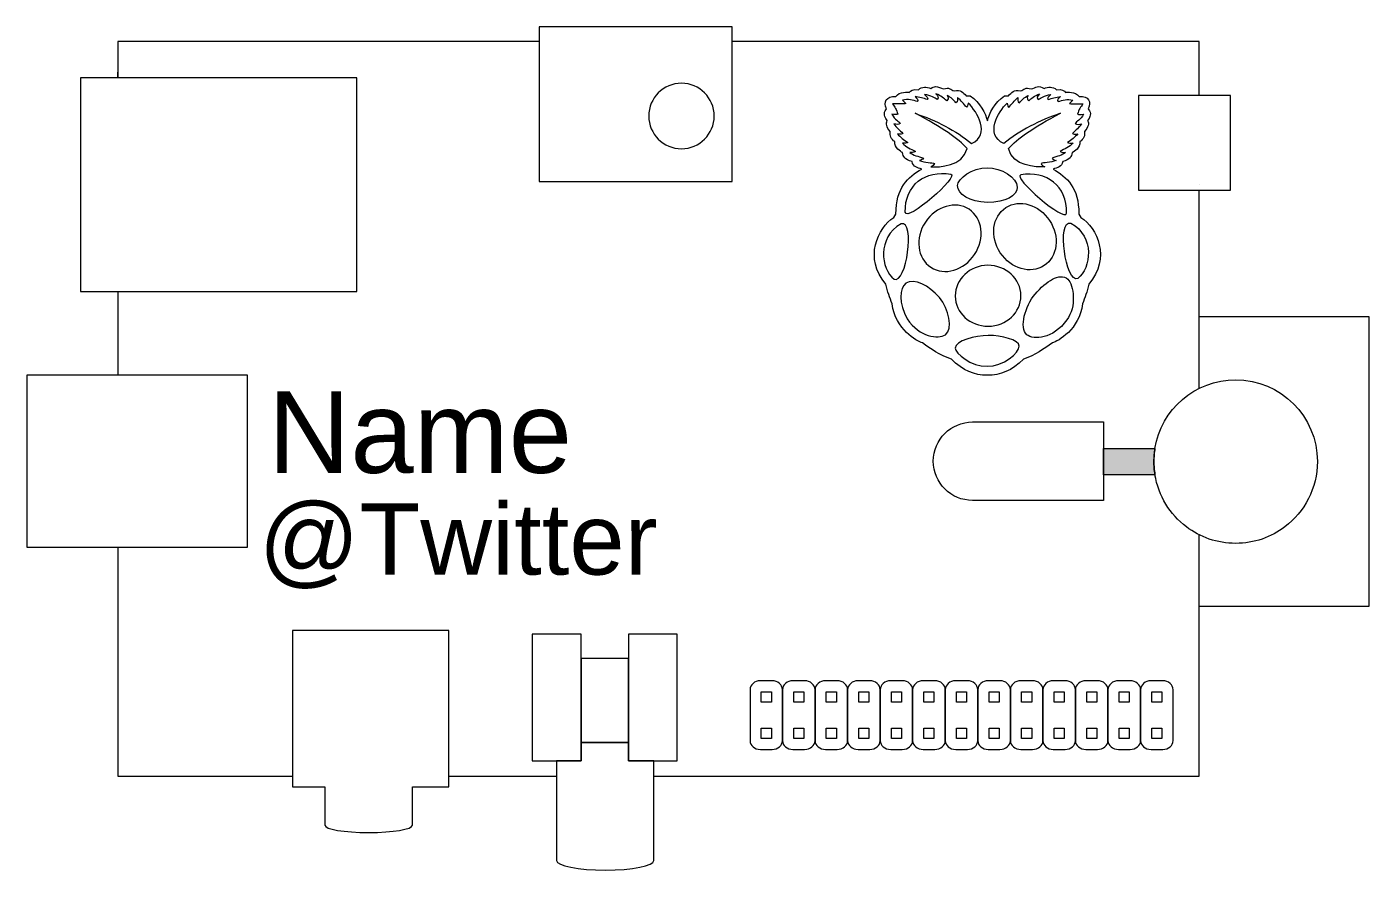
# Model space of a CAD drawing. Header units: inches. Extents: x -193 to 353, y 14 to 296.
# Drawn here: x -82.3 to 20.3, y 93.1 to 157.5 of the extents above; entities that cross this region are included whole.
import ezdxf

# ---------------------------------------------------------------- set-up
doc = ezdxf.new("R2010")
doc.units = ezdxf.units.IN
doc.header["$MEASUREMENT"] = 0
doc.layers.add('Layer 1', color=7, linetype='Continuous')

# ---------------------------------------------------------------- blocks, each defined once
blk = doc.blocks.new('block 253')
at = {"layer": 'Layer 1', "color": 232, "lineweight": 9}
blk.add_lwpolyline([(-36.31, 102.82), (-36.31, 101.41), (-34.35, 101.41), (-32.58, 101.41), (-32.58, 111.1), (-36.31, 111.1), (-36.31, 109.24), (-36.31, 104), (-36.31, 102.82)], dxfattribs=at)
blk = doc.blocks.new('block 254')
at = {"layer": 'Layer 1', "color": 232, "lineweight": 9}
blk.add_lwpolyline([(-39.92, 102.82), (-39.92, 104), (-39.92, 109.24), (-39.92, 111.1), (-43.66, 111.1), (-43.66, 101.41), (-41.79, 101.41), (-39.92, 101.41), (-39.92, 102.82)], dxfattribs=at)
blk = doc.blocks.new('block 255')
at = {"layer": 'Layer 1', "color": 232, "lineweight": 9}
blk.add_lwpolyline([(-39.92, 102.82), (-36.31, 102.82), (-36.31, 104), (-36.31, 109.24), (-39.92, 109.24), (-39.92, 104), (-39.92, 102.82)], dxfattribs=at)
blk = doc.blocks.new('block 256')
at = {"layer": 'Layer 1', "color": 232, "lineweight": 9}
for points, knots in [([(-12.83, 152.94), (-12.94, 152.94), (-13.06, 152.9), (-13.2, 152.79), (-13.53, 152.92), (-13.85, 152.96), (-14.14, 152.7), (-14.59, 152.76), (-14.74, 152.64), (-14.85, 152.5), (-14.94, 152.5), (-15.58, 152.6), (-15.87, 152.17), (-16.61, 152.25), (-16.84, 151.73), (-16.58, 151.25), (-16.73, 151.02), (-16.88, 150.79), (-16.53, 150.35), (-16.65, 150.1), (-16.58, 149.84), (-16.29, 149.51), (-16.36, 149.17), (-16.21, 148.92), (-15.94, 148.73), (-15.99, 148.26), (-15.51, 147.98), (-15.36, 147.89), (-15.31, 147.61), (-15.19, 147.35), (-14.63, 147.21), (-14.54, 146.79), (-14.21, 146.72), (-13.89, 146.64), (-14.95, 146.02), (-15.87, 145.2), (-15.86, 143.2), (-15.86, 143.2), (-16.02, 142.93), (-16.02, 142.93), (-17.24, 142.18), (-18.34, 139.79), (-16.62, 137.85), (-16.51, 137.25), (-16.32, 136.81), (-16.15, 136.33), (-15.9, 134.38), (-14.26, 133.47), (-13.83, 133.36), (-13.2, 132.88), (-12.53, 132.42), (-11.62, 132.1), (-10.76, 131.22), (-9.82, 130.88), (-8.89, 130.88), (-8.88, 130.88), (-8.86, 130.88), (-8.85, 130.88), (-7.91, 130.88), (-6.98, 131.22), (-6.12, 132.1), (-5.21, 132.42), (-4.54, 132.88), (-3.9, 133.36), (-3.47, 133.47), (-1.84, 134.38), (-1.59, 136.33), (-1.42, 136.81), (-1.23, 137.25), (-1.12, 137.85), (0.6, 139.8), (-0.5, 142.18), (-1.72, 142.93), (-1.72, 142.93), (-1.88, 143.2), (-1.88, 143.2), (-1.87, 145.2), (-2.78, 146.02), (-3.85, 146.64), (-3.53, 146.72), (-3.19, 146.8), (-3.1, 147.21), (-2.55, 147.35), (-2.43, 147.61), (-2.38, 147.89), (-2.23, 147.98), (-1.75, 148.26), (-1.8, 148.73), (-1.53, 148.92), (-1.38, 149.17), (-1.45, 149.51), (-1.16, 149.84), (-1.08, 150.1), (-1.21, 150.35), (-0.86, 150.79), (-1.01, 151.02), (-1.16, 151.25), (-0.9, 151.74), (-1.13, 152.25), (-1.86, 152.17), (-2.16, 152.6), (-2.79, 152.5), (-2.89, 152.5), (-3, 152.64), (-3.15, 152.76), (-3.59, 152.7), (-3.88, 152.96), (-4.21, 152.92), (-4.54, 152.79), (-4.94, 153.1), (-5.2, 152.85), (-5.5, 152.76), (-5.98, 152.92), (-6.09, 152.7), (-6.33, 152.61), (-6.85, 152.72), (-7.01, 152.48), (-7.26, 152.23), (-7.26, 152.23), (-7.55, 152.23), (-7.55, 152.23), (-8.34, 151.77), (-8.73, 150.82), (-8.87, 150.33), (-9.01, 150.82), (-9.4, 151.77), (-10.19, 152.23), (-10.19, 152.23), (-10.48, 152.23), (-10.48, 152.23), (-10.73, 152.48), (-10.89, 152.72), (-11.42, 152.61), (-11.65, 152.7), (-11.76, 152.92), (-12.24, 152.76), (-12.44, 152.82), (-12.62, 152.95), (-12.83, 152.94), (-12.83, 152.94), (-12.83, 152.94), (-12.83, 152.94)], [0, 0, 0, 0, 1, 1, 1, 2, 2, 2, 3, 3, 3, 4, 4, 4, 5, 5, 5, 6, 6, 6, 7, 7, 7, 8, 8, 8, 9, 9, 9, 10, 10, 10, 11, 11, 11, 12, 12, 12, 13, 13, 13, 14, 14, 14, 15, 15, 15, 16, 16, 16, 17, 17, 17, 18, 18, 18, 19, 19, 19, 20, 20, 20, 21, 21, 21, 22, 22, 22, 23, 23, 23, 24, 24, 24, 25, 25, 25, 26, 26, 26, 27, 27, 27, 28, 28, 28, 29, 29, 29, 30, 30, 30, 31, 31, 31, 32, 32, 32, 33, 33, 33, 34, 34, 34, 35, 35, 35, 36, 36, 36, 37, 37, 37, 38, 38, 38, 39, 39, 39, 40, 40, 40, 41, 41, 41, 42, 42, 42, 43, 43, 43, 44, 44, 44, 45, 45, 45, 46, 46, 46, 47, 47, 47, 47]), ([(-14.4, 150.9), (-12.31, 149.82), (-11.09, 148.94), (-10.42, 148.2), (-10.76, 146.83), (-12.54, 146.77), (-13.2, 146.81), (-13.06, 146.87), (-12.95, 146.94), (-12.91, 147.06), (-13.08, 147.17), (-13.65, 147.07), (-14.06, 147.3), (-13.9, 147.33), (-13.83, 147.36), (-13.76, 147.47), (-14.14, 147.6), (-14.55, 147.7), (-14.79, 147.9), (-14.67, 147.9), (-14.54, 147.87), (-14.37, 147.99), (-14.72, 148.18), (-15.08, 148.32), (-15.36, 148.61), (-15.19, 148.61), (-15, 148.61), (-14.94, 148.67), (-15.26, 148.87), (-15.52, 149.08), (-15.74, 149.32), (-15.49, 149.29), (-15.39, 149.31), (-15.33, 149.36), (-15.56, 149.6), (-15.86, 149.81), (-16.01, 150.1), (-15.82, 150.04), (-15.65, 150.02), (-15.53, 150.11), (-15.61, 150.29), (-15.96, 150.4), (-16.16, 150.82), (-15.96, 150.8), (-15.76, 150.78), (-15.72, 150.82), (-15.81, 151.19), (-15.96, 151.4), (-16.11, 151.61), (-15.7, 151.62), (-15.07, 151.61), (-15.1, 151.64), (-15.1, 151.64), (-15.35, 151.91), (-15.35, 151.91), (-14.95, 152.01), (-14.53, 151.89), (-14.23, 151.79), (-14.1, 151.9), (-14.24, 152.03), (-14.4, 152.17), (-14.06, 152.13), (-13.74, 152.05), (-13.46, 151.94), (-13.31, 152.07), (-13.56, 152.21), (-13.68, 152.34), (-13.15, 152.24), (-12.92, 152.1), (-12.7, 151.96), (-12.54, 152.12), (-12.69, 152.25), (-12.8, 152.38), (-12.4, 152.24), (-12.19, 152.04), (-11.98, 151.85), (-11.9, 151.95), (-11.79, 152.03), (-11.93, 152.27), (-11.64, 152.1), (-11.43, 151.91), (-11.27, 151.69), (-11.09, 151.81), (-11.16, 151.96), (-11.16, 152.1), (-10.86, 151.86), (-10.68, 151.6), (-10.45, 151.36), (-10.4, 151.39), (-10.36, 151.5), (-10.33, 151.68), (-9.62, 151), (-8.62, 149.27), (-10.07, 148.59), (-11.3, 149.6), (-12.77, 150.34), (-14.4, 150.9), (-14.4, 150.9), (-14.4, 150.9), (-14.4, 150.9)], [0, 0, 0, 0, 1, 1, 1, 2, 2, 2, 3, 3, 3, 4, 4, 4, 5, 5, 5, 6, 6, 6, 7, 7, 7, 8, 8, 8, 9, 9, 9, 10, 10, 10, 11, 11, 11, 12, 12, 12, 13, 13, 13, 14, 14, 14, 15, 15, 15, 16, 16, 16, 17, 17, 17, 18, 18, 18, 19, 19, 19, 20, 20, 20, 21, 21, 21, 22, 22, 22, 23, 23, 23, 24, 24, 24, 25, 25, 25, 26, 26, 26, 27, 27, 27, 28, 28, 28, 29, 29, 29, 30, 30, 30, 31, 31, 31, 32, 32, 32, 33, 33, 33, 33]), ([(-3.28, 150.9), (-5.38, 149.82), (-6.6, 148.94), (-7.26, 148.2), (-6.92, 146.83), (-5.14, 146.77), (-4.49, 146.81), (-4.62, 146.87), (-4.73, 146.94), (-4.77, 147.06), (-4.61, 147.17), (-4.03, 147.07), (-3.62, 147.3), (-3.78, 147.33), (-3.85, 147.36), (-3.93, 147.47), (-3.54, 147.6), (-3.13, 147.7), (-2.89, 147.9), (-3.02, 147.9), (-3.14, 147.87), (-3.31, 147.99), (-2.97, 148.18), (-2.6, 148.32), (-2.32, 148.61), (-2.5, 148.61), (-2.69, 148.61), (-2.74, 148.67), (-2.43, 148.87), (-2.17, 149.08), (-1.95, 149.32), (-2.2, 149.29), (-2.3, 149.31), (-2.36, 149.36), (-2.12, 149.6), (-1.82, 149.81), (-1.68, 150.1), (-1.86, 150.04), (-2.03, 150.02), (-2.15, 150.11), (-2.07, 150.29), (-1.73, 150.4), (-1.53, 150.82), (-1.72, 150.8), (-1.93, 150.78), (-1.97, 150.82), (-1.88, 151.19), (-1.73, 151.4), (-1.57, 151.61), (-1.99, 151.61), (-2.62, 151.61), (-2.59, 151.64), (-2.59, 151.64), (-2.33, 151.9), (-2.33, 151.9), (-2.74, 152.01), (-3.15, 151.89), (-3.45, 151.79), (-3.59, 151.9), (-3.45, 152.03), (-3.29, 152.17), (-3.63, 152.13), (-3.94, 152.05), (-4.22, 151.94), (-4.37, 152.07), (-4.13, 152.21), (-4.01, 152.34), (-4.54, 152.24), (-4.76, 152.1), (-4.98, 151.96), (-5.15, 152.12), (-4.99, 152.25), (-4.88, 152.38), (-5.29, 152.23), (-5.49, 152.04), (-5.71, 151.85), (-5.78, 151.95), (-5.9, 152.03), (-5.76, 152.27), (-6.05, 152.1), (-6.26, 151.91), (-6.42, 151.69), (-6.59, 151.81), (-6.52, 151.96), (-6.53, 152.1), (-6.82, 151.86), (-7.01, 151.6), (-7.24, 151.35), (-7.28, 151.39), (-7.32, 151.5), (-7.36, 151.68), (-8.07, 151), (-9.06, 149.27), (-7.62, 148.59), (-6.38, 149.6), (-4.91, 150.34), (-3.28, 150.9), (-3.28, 150.9), (-3.28, 150.9), (-3.28, 150.9)], [0, 0, 0, 0, 1, 1, 1, 2, 2, 2, 3, 3, 3, 4, 4, 4, 5, 5, 5, 6, 6, 6, 7, 7, 7, 8, 8, 8, 9, 9, 9, 10, 10, 10, 11, 11, 11, 12, 12, 12, 13, 13, 13, 14, 14, 14, 15, 15, 15, 16, 16, 16, 17, 17, 17, 18, 18, 18, 19, 19, 19, 20, 20, 20, 21, 21, 21, 22, 22, 22, 23, 23, 23, 24, 24, 24, 25, 25, 25, 26, 26, 26, 27, 27, 27, 28, 28, 28, 29, 29, 29, 30, 30, 30, 31, 31, 31, 32, 32, 32, 33, 33, 33, 33]), ([(-8.87, 146.74), (-10.03, 146.77), (-11.14, 145.89), (-11.14, 145.37), (-11.15, 144.74), (-10.23, 144.1), (-8.87, 144.09), (-7.48, 144.08), (-6.59, 144.6), (-6.58, 145.25), (-6.58, 145.98), (-7.85, 146.75), (-8.87, 146.74), (-8.87, 146.74), (-8.87, 146.74), (-8.87, 146.74)], [0, 0, 0, 0, 1, 1, 1, 2, 2, 2, 3, 3, 3, 4, 4, 4, 5, 5, 5, 5]), ([(-11.66, 146.25), (-13.59, 146.58), (-15.21, 145.43), (-15.14, 143.33), (-15.08, 142.52), (-10.94, 146.13), (-11.66, 146.25), (-11.66, 146.25), (-11.66, 146.25), (-11.66, 146.25)], [0, 0, 0, 0, 1, 1, 1, 2, 2, 2, 3, 3, 3, 3]), ([(-6.31, 146.19), (-4.37, 146.52), (-2.76, 145.37), (-2.82, 143.27), (-2.88, 142.46), (-7.02, 146.07), (-6.31, 146.19)], [0, 0, 0, 0, 1, 1, 1, 2, 2, 2, 2]), ([(-10.27, 143.56), (-9.23, 142.88), (-9.04, 141.34), (-9.85, 140.11), (-10.66, 138.89), (-12.15, 138.45), (-13.19, 139.13), (-13.19, 139.13), (-13.19, 139.13), (-13.19, 139.13), (-14.23, 139.81), (-14.42, 141.36), (-13.61, 142.58), (-12.8, 143.8), (-11.3, 144.24), (-10.27, 143.56), (-10.27, 143.56), (-10.27, 143.56), (-10.27, 143.56)], [0, 0, 0, 0, 1, 1, 1, 2, 2, 2, 3, 3, 3, 4, 4, 4, 5, 5, 5, 6, 6, 6, 6]), ([(-7.46, 143.69), (-8.5, 143), (-8.69, 141.46), (-7.88, 140.24), (-7.07, 139.01), (-5.57, 138.57), (-4.53, 139.26), (-4.53, 139.26), (-4.53, 139.26), (-4.53, 139.26), (-3.49, 139.94), (-3.31, 141.48), (-4.11, 142.7), (-4.92, 143.93), (-6.42, 144.37), (-7.46, 143.69), (-7.46, 143.69), (-7.46, 143.69), (-7.46, 143.69)], [0, 0, 0, 0, 1, 1, 1, 2, 2, 2, 3, 3, 3, 4, 4, 4, 5, 5, 5, 6, 6, 6, 6]), ([(-15.46, 142.45), (-14.34, 142.75), (-15.08, 137.8), (-16, 138.21), (-17, 139.02), (-17.33, 141.38), (-15.46, 142.45)], [0, 0, 0, 0, 1, 1, 1, 2, 2, 2, 2]), ([(-2.49, 142.51), (-3.61, 142.81), (-2.87, 137.87), (-1.96, 138.27), (-0.95, 139.08), (-0.63, 141.45), (-2.49, 142.51), (-2.49, 142.51), (-2.49, 142.51), (-2.49, 142.51)], [0, 0, 0, 0, 1, 1, 1, 2, 2, 2, 3, 3, 3, 3]), ([(-6.31, 136.95), (-6.3, 135.67), (-7.42, 134.63), (-8.8, 134.63), (-10.19, 134.62), (-11.32, 135.65), (-11.32, 136.93), (-11.32, 136.93), (-11.32, 136.94), (-11.32, 136.95), (-11.33, 138.23), (-10.21, 139.27), (-8.83, 139.28), (-7.44, 139.28), (-6.31, 138.25), (-6.31, 136.98), (-6.31, 136.97), (-6.31, 136.96), (-6.31, 136.95)], [0, 0, 0, 0, 1, 1, 1, 2, 2, 2, 3, 3, 3, 4, 4, 4, 5, 5, 5, 6, 6, 6, 6]), ([(-5.22, 137.08), (-6, 136.17), (-6.43, 134.51), (-5.86, 133.98), (-5.32, 133.56), (-3.87, 133.62), (-2.8, 135.11), (-2.02, 136.11), (-2.28, 137.78), (-2.72, 138.23), (-3.39, 138.74), (-4.34, 138.08), (-5.22, 137.08), (-5.22, 137.08), (-5.22, 137.08), (-5.22, 137.08)], [0, 0, 0, 0, 1, 1, 1, 2, 2, 2, 3, 3, 3, 4, 4, 4, 5, 5, 5, 5]), ([(-12.53, 136.81), (-11.81, 135.94), (-11.48, 134.42), (-12.08, 133.97), (-12.65, 133.63), (-14.02, 133.77), (-15, 135.18), (-15.66, 136.36), (-15.57, 137.56), (-15.11, 137.91), (-14.42, 138.33), (-13.35, 137.76), (-12.53, 136.81), (-12.53, 136.81), (-12.53, 136.81), (-12.53, 136.81)], [0, 0, 0, 0, 1, 1, 1, 2, 2, 2, 3, 3, 3, 4, 4, 4, 5, 5, 5, 5]), ([(-8.8, 133.91), (-7.8, 133.95), (-6.44, 133.58), (-6.44, 133.09), (-6.42, 132.62), (-7.67, 131.54), (-8.87, 131.57), (-10.12, 131.51), (-11.34, 132.59), (-11.32, 132.96), (-11.34, 133.51), (-9.8, 133.93), (-8.8, 133.91), (-8.8, 133.91), (-8.8, 133.91), (-8.8, 133.91)], [0, 0, 0, 0, 1, 1, 1, 2, 2, 2, 3, 3, 3, 4, 4, 4, 5, 5, 5, 5])]:
    blk.add_open_spline(points, degree=3, knots=knots, dxfattribs=at)
blk = doc.blocks.new('block 257')
at = {"layer": 'Layer 1', "color": 7, "insert": (-64.56, 114.55), "char_height": 5.4373, "attachment_point": 7}
blk.add_mtext('\\fArial|b0|i0|c0|p34;\\W1;@Twitter', dxfattribs=at)
blk = doc.blocks.new('block 258')
at = {"layer": 'Layer 1', "color": 232, "lineweight": 9}
for points in [[(-26.15, 106.68), (-25.38, 106.68), (-25.38, 105.9), (-26.15, 105.9), (-26.15, 106.68)], [(-26.15, 103.91), (-25.38, 103.91), (-25.38, 103.13), (-26.15, 103.13), (-26.15, 103.91)]]:
    blk.add_lwpolyline(points, dxfattribs=at)
blk.add_open_spline([(-24.53, 102.96), (-24.53, 102.58), (-24.88, 102.28), (-25.32, 102.28), (-25.32, 102.28), (-26.22, 102.28), (-26.22, 102.28), (-26.66, 102.28), (-27.01, 102.58), (-27.01, 102.96), (-27.01, 102.96), (-27.01, 106.84), (-27.01, 106.84), (-27.01, 107.22), (-26.66, 107.53), (-26.22, 107.53), (-26.22, 107.53), (-25.32, 107.53), (-25.32, 107.53), (-24.88, 107.53), (-24.53, 107.22), (-24.53, 106.84), (-24.53, 106.84), (-24.53, 102.96), (-24.53, 102.96)], degree=3, knots=[0, 0, 0, 0, 1, 1, 1, 2, 2, 2, 3, 3, 3, 4, 4, 4, 5, 5, 5, 6, 6, 6, 7, 7, 7, 8, 8, 8, 8], dxfattribs=at)
blk = doc.blocks.new('block 259')
at = {"layer": 'Layer 1', "color": 232, "lineweight": 9}
for points in [[(-23.67, 106.68), (-22.9, 106.68), (-22.9, 105.9), (-23.67, 105.9), (-23.67, 106.68)], [(-23.67, 103.91), (-22.9, 103.91), (-22.9, 103.13), (-23.67, 103.13), (-23.67, 103.91)]]:
    blk.add_lwpolyline(points, dxfattribs=at)
blk.add_open_spline([(-22.04, 102.96), (-22.04, 102.58), (-22.4, 102.28), (-22.84, 102.28), (-22.84, 102.28), (-23.73, 102.28), (-23.73, 102.28), (-24.17, 102.28), (-24.53, 102.58), (-24.53, 102.96), (-24.53, 102.96), (-24.53, 106.84), (-24.53, 106.84), (-24.53, 107.22), (-24.17, 107.53), (-23.73, 107.53), (-23.73, 107.53), (-22.84, 107.53), (-22.84, 107.53), (-22.4, 107.53), (-22.04, 107.22), (-22.04, 106.84), (-22.04, 106.84), (-22.04, 102.96), (-22.04, 102.96)], degree=3, knots=[0, 0, 0, 0, 1, 1, 1, 2, 2, 2, 3, 3, 3, 4, 4, 4, 5, 5, 5, 6, 6, 6, 7, 7, 7, 8, 8, 8, 8], dxfattribs=at)
blk = doc.blocks.new('block 260')
at = {"layer": 'Layer 1', "color": 232, "lineweight": 9}
for points in [[(-21.18, 106.68), (-20.41, 106.68), (-20.41, 105.9), (-21.18, 105.9), (-21.18, 106.68)], [(-21.18, 103.91), (-20.41, 103.91), (-20.41, 103.13), (-21.18, 103.13), (-21.18, 103.91)]]:
    blk.add_lwpolyline(points, dxfattribs=at)
blk.add_open_spline([(-19.55, 102.96), (-19.55, 102.58), (-19.91, 102.28), (-20.35, 102.28), (-20.35, 102.28), (-21.24, 102.28), (-21.24, 102.28), (-21.68, 102.28), (-22.04, 102.58), (-22.04, 102.96), (-22.04, 102.96), (-22.04, 106.84), (-22.04, 106.84), (-22.04, 107.22), (-21.68, 107.53), (-21.24, 107.53), (-21.24, 107.53), (-20.35, 107.53), (-20.35, 107.53), (-19.91, 107.53), (-19.55, 107.22), (-19.55, 106.84), (-19.55, 106.84), (-19.55, 102.96), (-19.55, 102.96)], degree=3, knots=[0, 0, 0, 0, 1, 1, 1, 2, 2, 2, 3, 3, 3, 4, 4, 4, 5, 5, 5, 6, 6, 6, 7, 7, 7, 8, 8, 8, 8], dxfattribs=at)
blk = doc.blocks.new('block 261')
at = {"layer": 'Layer 1', "color": 232, "lineweight": 9}
for points in [[(-18.69, 106.68), (-17.92, 106.68), (-17.92, 105.9), (-18.69, 105.9), (-18.69, 106.68)], [(-18.69, 103.91), (-17.92, 103.91), (-17.92, 103.13), (-18.69, 103.13), (-18.69, 103.91)]]:
    blk.add_lwpolyline(points, dxfattribs=at)
blk.add_open_spline([(-17.06, 102.96), (-17.06, 102.58), (-17.42, 102.28), (-17.86, 102.28), (-17.86, 102.28), (-18.75, 102.28), (-18.75, 102.28), (-19.19, 102.28), (-19.55, 102.58), (-19.55, 102.96), (-19.55, 102.96), (-19.55, 106.84), (-19.55, 106.84), (-19.55, 107.22), (-19.19, 107.53), (-18.75, 107.53), (-18.75, 107.53), (-17.86, 107.53), (-17.86, 107.53), (-17.42, 107.53), (-17.06, 107.22), (-17.06, 106.84), (-17.06, 106.84), (-17.06, 102.96), (-17.06, 102.96)], degree=3, knots=[0, 0, 0, 0, 1, 1, 1, 2, 2, 2, 3, 3, 3, 4, 4, 4, 5, 5, 5, 6, 6, 6, 7, 7, 7, 8, 8, 8, 8], dxfattribs=at)
blk = doc.blocks.new('block 262')
at = {"layer": 'Layer 1', "color": 232, "lineweight": 9}
for points in [[(-16.2, 106.68), (-15.43, 106.68), (-15.43, 105.9), (-16.2, 105.9), (-16.2, 106.68)], [(-16.2, 103.91), (-15.43, 103.91), (-15.43, 103.13), (-16.2, 103.13), (-16.2, 103.91)]]:
    blk.add_lwpolyline(points, dxfattribs=at)
blk.add_open_spline([(-14.58, 102.96), (-14.58, 102.58), (-14.93, 102.28), (-15.37, 102.28), (-15.37, 102.28), (-16.26, 102.28), (-16.26, 102.28), (-16.71, 102.28), (-17.06, 102.58), (-17.06, 102.96), (-17.06, 102.96), (-17.06, 106.84), (-17.06, 106.84), (-17.06, 107.22), (-16.71, 107.53), (-16.26, 107.53), (-16.26, 107.53), (-15.37, 107.53), (-15.37, 107.53), (-14.93, 107.53), (-14.58, 107.22), (-14.58, 106.84), (-14.58, 106.84), (-14.58, 102.96), (-14.58, 102.96)], degree=3, knots=[0, 0, 0, 0, 1, 1, 1, 2, 2, 2, 3, 3, 3, 4, 4, 4, 5, 5, 5, 6, 6, 6, 7, 7, 7, 8, 8, 8, 8], dxfattribs=at)
blk = doc.blocks.new('block 263')
at = {"layer": 'Layer 1', "color": 232, "lineweight": 9}
for points in [[(-13.72, 106.68), (-12.95, 106.68), (-12.95, 105.9), (-13.72, 105.9), (-13.72, 106.68)], [(-13.72, 103.91), (-12.95, 103.91), (-12.95, 103.13), (-13.72, 103.13), (-13.72, 103.91)]]:
    blk.add_lwpolyline(points, dxfattribs=at)
blk.add_open_spline([(-12.09, 102.96), (-12.09, 102.58), (-12.44, 102.28), (-12.89, 102.28), (-12.89, 102.28), (-13.78, 102.28), (-13.78, 102.28), (-14.22, 102.28), (-14.58, 102.58), (-14.58, 102.96), (-14.58, 102.96), (-14.58, 106.84), (-14.58, 106.84), (-14.58, 107.22), (-14.22, 107.53), (-13.78, 107.53), (-13.78, 107.53), (-12.89, 107.53), (-12.89, 107.53), (-12.44, 107.53), (-12.09, 107.22), (-12.09, 106.84), (-12.09, 106.84), (-12.09, 102.96), (-12.09, 102.96)], degree=3, knots=[0, 0, 0, 0, 1, 1, 1, 2, 2, 2, 3, 3, 3, 4, 4, 4, 5, 5, 5, 6, 6, 6, 7, 7, 7, 8, 8, 8, 8], dxfattribs=at)
blk = doc.blocks.new('block 264')
at = {"layer": 'Layer 1', "color": 232, "lineweight": 9}
for points in [[(-11.23, 106.68), (-10.46, 106.68), (-10.46, 105.9), (-11.23, 105.9), (-11.23, 106.68)], [(-11.23, 103.91), (-10.46, 103.91), (-10.46, 103.13), (-11.23, 103.13), (-11.23, 103.91)]]:
    blk.add_lwpolyline(points, dxfattribs=at)
blk.add_open_spline([(-9.6, 102.96), (-9.6, 102.58), (-9.96, 102.28), (-10.4, 102.28), (-10.4, 102.28), (-11.29, 102.28), (-11.29, 102.28), (-11.73, 102.28), (-12.09, 102.58), (-12.09, 102.96), (-12.09, 102.96), (-12.09, 106.84), (-12.09, 106.84), (-12.09, 107.22), (-11.73, 107.53), (-11.29, 107.53), (-11.29, 107.53), (-10.4, 107.53), (-10.4, 107.53), (-9.96, 107.53), (-9.6, 107.22), (-9.6, 106.84), (-9.6, 106.84), (-9.6, 102.96), (-9.6, 102.96)], degree=3, knots=[0, 0, 0, 0, 1, 1, 1, 2, 2, 2, 3, 3, 3, 4, 4, 4, 5, 5, 5, 6, 6, 6, 7, 7, 7, 8, 8, 8, 8], dxfattribs=at)
blk = doc.blocks.new('block 265')
at = {"layer": 'Layer 1', "color": 232, "lineweight": 9}
for points in [[(-8.74, 106.68), (-7.97, 106.68), (-7.97, 105.9), (-8.74, 105.9), (-8.74, 106.68)], [(-8.74, 103.91), (-7.97, 103.91), (-7.97, 103.13), (-8.74, 103.13), (-8.74, 103.91)]]:
    blk.add_lwpolyline(points, dxfattribs=at)
blk.add_open_spline([(-7.11, 102.96), (-7.11, 102.58), (-7.47, 102.28), (-7.91, 102.28), (-7.91, 102.28), (-8.8, 102.28), (-8.8, 102.28), (-9.24, 102.28), (-9.6, 102.58), (-9.6, 102.96), (-9.6, 102.96), (-9.6, 106.84), (-9.6, 106.84), (-9.6, 107.22), (-9.24, 107.53), (-8.8, 107.53), (-8.8, 107.53), (-7.91, 107.53), (-7.91, 107.53), (-7.47, 107.53), (-7.11, 107.22), (-7.11, 106.84), (-7.11, 106.84), (-7.11, 102.96), (-7.11, 102.96)], degree=3, knots=[0, 0, 0, 0, 1, 1, 1, 2, 2, 2, 3, 3, 3, 4, 4, 4, 5, 5, 5, 6, 6, 6, 7, 7, 7, 8, 8, 8, 8], dxfattribs=at)
blk = doc.blocks.new('block 266')
at = {"layer": 'Layer 1', "color": 232, "lineweight": 9}
for points in [[(-6.25, 106.68), (-5.48, 106.68), (-5.48, 105.9), (-6.25, 105.9), (-6.25, 106.68)], [(-6.25, 103.91), (-5.48, 103.91), (-5.48, 103.13), (-6.25, 103.13), (-6.25, 103.91)]]:
    blk.add_lwpolyline(points, dxfattribs=at)
blk.add_open_spline([(-4.62, 102.96), (-4.62, 102.58), (-4.98, 102.28), (-5.42, 102.28), (-5.42, 102.28), (-6.31, 102.28), (-6.31, 102.28), (-6.76, 102.28), (-7.11, 102.58), (-7.11, 102.96), (-7.11, 102.96), (-7.11, 106.84), (-7.11, 106.84), (-7.11, 107.22), (-6.76, 107.53), (-6.31, 107.53), (-6.31, 107.53), (-5.42, 107.53), (-5.42, 107.53), (-4.98, 107.53), (-4.62, 107.22), (-4.62, 106.84), (-4.62, 106.84), (-4.62, 102.96), (-4.62, 102.96)], degree=3, knots=[0, 0, 0, 0, 1, 1, 1, 2, 2, 2, 3, 3, 3, 4, 4, 4, 5, 5, 5, 6, 6, 6, 7, 7, 7, 8, 8, 8, 8], dxfattribs=at)
blk = doc.blocks.new('block 267')
at = {"layer": 'Layer 1', "color": 232, "lineweight": 9}
for points in [[(-3.76, 106.68), (-3, 106.68), (-3, 105.9), (-3.76, 105.9), (-3.76, 106.68)], [(-3.76, 103.91), (-3, 103.91), (-3, 103.13), (-3.76, 103.13), (-3.76, 103.91)]]:
    blk.add_lwpolyline(points, dxfattribs=at)
blk.add_open_spline([(-2.14, 102.96), (-2.14, 102.58), (-2.49, 102.28), (-2.93, 102.28), (-2.93, 102.28), (-3.83, 102.28), (-3.83, 102.28), (-4.27, 102.28), (-4.62, 102.58), (-4.62, 102.96), (-4.62, 102.96), (-4.62, 106.84), (-4.62, 106.84), (-4.62, 107.22), (-4.27, 107.53), (-3.83, 107.53), (-3.83, 107.53), (-2.93, 107.53), (-2.93, 107.53), (-2.49, 107.53), (-2.14, 107.22), (-2.14, 106.84), (-2.14, 106.84), (-2.14, 102.96), (-2.14, 102.96)], degree=3, knots=[0, 0, 0, 0, 1, 1, 1, 2, 2, 2, 3, 3, 3, 4, 4, 4, 5, 5, 5, 6, 6, 6, 7, 7, 7, 8, 8, 8, 8], dxfattribs=at)
blk = doc.blocks.new('block 268')
at = {"layer": 'Layer 1', "color": 232, "lineweight": 9}
for points in [[(-1.28, 106.68), (-0.51, 106.68), (-0.51, 105.9), (-1.28, 105.9), (-1.28, 106.68)], [(-1.28, 103.91), (-0.51, 103.91), (-0.51, 103.13), (-1.28, 103.13), (-1.28, 103.91)]]:
    blk.add_lwpolyline(points, dxfattribs=at)
blk.add_open_spline([(0.35, 102.96), (0.35, 102.58), (-0.01, 102.28), (-0.45, 102.28), (-0.45, 102.28), (-1.34, 102.28), (-1.34, 102.28), (-1.78, 102.28), (-2.14, 102.58), (-2.14, 102.96), (-2.14, 102.96), (-2.14, 106.84), (-2.14, 106.84), (-2.14, 107.22), (-1.78, 107.53), (-1.34, 107.53), (-1.34, 107.53), (-0.45, 107.53), (-0.45, 107.53), (-0.01, 107.53), (0.35, 107.22), (0.35, 106.84), (0.35, 106.84), (0.35, 102.96), (0.35, 102.96)], degree=3, knots=[0, 0, 0, 0, 1, 1, 1, 2, 2, 2, 3, 3, 3, 4, 4, 4, 5, 5, 5, 6, 6, 6, 7, 7, 7, 8, 8, 8, 8], dxfattribs=at)
blk = doc.blocks.new('block 269')
at = {"layer": 'Layer 1', "color": 232, "lineweight": 9}
for points in [[(1.21, 106.68), (1.98, 106.68), (1.98, 105.9), (1.21, 105.9), (1.21, 106.68)], [(1.21, 103.91), (1.98, 103.91), (1.98, 103.13), (1.21, 103.13), (1.21, 103.91)]]:
    blk.add_lwpolyline(points, dxfattribs=at)
blk.add_open_spline([(2.84, 102.96), (2.84, 102.58), (2.48, 102.28), (2.04, 102.28), (2.04, 102.28), (1.15, 102.28), (1.15, 102.28), (0.71, 102.28), (0.35, 102.58), (0.35, 102.96), (0.35, 102.96), (0.35, 106.84), (0.35, 106.84), (0.35, 107.22), (0.71, 107.53), (1.15, 107.53), (1.15, 107.53), (2.04, 107.53), (2.04, 107.53), (2.48, 107.53), (2.84, 107.22), (2.84, 106.84), (2.84, 106.84), (2.84, 102.96), (2.84, 102.96)], degree=3, knots=[0, 0, 0, 0, 1, 1, 1, 2, 2, 2, 3, 3, 3, 4, 4, 4, 5, 5, 5, 6, 6, 6, 7, 7, 7, 8, 8, 8, 8], dxfattribs=at)
blk = doc.blocks.new('block 270')
at = {"layer": 'Layer 1', "color": 232, "lineweight": 9}
for points in [[(3.7, 106.68), (4.47, 106.68), (4.47, 105.9), (3.7, 105.9), (3.7, 106.68)], [(3.7, 103.91), (4.47, 103.91), (4.47, 103.13), (3.7, 103.13), (3.7, 103.91)]]:
    blk.add_lwpolyline(points, dxfattribs=at)
blk.add_open_spline([(5.33, 102.96), (5.33, 102.58), (4.97, 102.28), (4.53, 102.28), (4.53, 102.28), (3.64, 102.28), (3.64, 102.28), (3.2, 102.28), (2.84, 102.58), (2.84, 102.96), (2.84, 102.96), (2.84, 106.84), (2.84, 106.84), (2.84, 107.22), (3.2, 107.53), (3.64, 107.53), (3.64, 107.53), (4.53, 107.53), (4.53, 107.53), (4.97, 107.53), (5.33, 107.22), (5.33, 106.84), (5.33, 106.84), (5.33, 102.96), (5.33, 102.96)], degree=3, knots=[0, 0, 0, 0, 1, 1, 1, 2, 2, 2, 3, 3, 3, 4, 4, 4, 5, 5, 5, 6, 6, 6, 7, 7, 7, 8, 8, 8, 8], dxfattribs=at)
blk = doc.blocks.new('block 252')
at = {"layer": 'Layer 1'}
h = blk.add_hatch(color=72, dxfattribs=at)
h.dxf.hatch_style = 2
edge = h.paths.add_edge_path()
edge.add_spline(control_points=[(3.85, 124.28), (3.85, 124.46), (3.87, 124.64), (3.88, 124.81), (3.89, 124.97), (3.92, 125.13), (3.94, 125.28), (3.94, 125.28), (0, 125.28), (0, 125.28), (0, 125.28), (0, 124.81), (0, 124.81), (0, 124.81), (0, 123.81), (0, 123.81), (0, 123.81), (0, 123.28), (0, 123.28), (0, 123.28), (3.94, 123.28), (3.94, 123.28), (3.92, 123.46), (3.89, 123.63), (3.88, 123.81), (3.86, 123.97), (3.85, 124.12), (3.85, 124.28)], knot_values=[0, 0, 0, 0, 1, 1, 1, 2, 2, 2, 3, 3, 3, 4, 4, 4, 5, 5, 5, 6, 6, 6, 7, 7, 7, 8, 8, 8, 9, 9, 9, 9], degree=3, periodic=1)
at = {"layer": 'Layer 1', "color": 250, "lineweight": 9}
for points in [[(-28.38, 156.39), (-28.38, 157.5), (-29.96, 157.5), (-41.55, 157.5), (-43.12, 157.5), (-43.12, 156.39)], [(-43.12, 156.39), (-43.87, 156.39), (-49.58, 156.39), (-51.97, 156.39), (-75.33, 156.39), (-75.33, 156.39), (-75.33, 153.61), (-75.33, 154.03)], [(7.32, 152.26), (7.32, 152.67), (7.32, 152.67), (7.32, 156.39), (7.32, 156.39), (-28.38, 156.39)], [(-75.33, 154.03), (-75.33, 154.03)], [(-75.33, 153.61), (-78.17, 153.61), (-78.17, 137.28), (-75.33, 137.28)], [(7.32, 152.26), (7.32, 152.26)], [(7.32, 145.02), (8.07, 145.02), (9.72, 145.02), (9.72, 152.26), (8.07, 152.26), (7.32, 152.26)], [(-34.35, 100.23), (7.32, 100.23), (7.32, 100.23), (7.32, 100.23), (7.32, 113.22), (20.31, 113.22), (20.31, 135.35), (7.32, 135.35), (7.32, 145.02)], [(7.32, 145.44), (7.32, 145.44)], [(7.32, 145.02), (7.32, 145.02)], [(-75.33, 137.28), (-75.33, 131.3), (-75.33, 131.3), (-75.33, 130.88)], [(-75.33, 130.88), (-82.28, 130.88), (-82.28, 117.74), (-75.33, 117.74)], [(-75.33, 130.88), (-75.33, 130.88)], [(-75.33, 117.74), (-75.33, 100.23), (-75.33, 100.23), (-75.33, 100.23), (-61.97, 100.23)], [(-50.02, 100.23), (-41.79, 100.23)], [(-41.79, 100.23), (-41.79, 100.23)], [(-34.35, 100.23), (-34.35, 100.23)]]:
    blk.add_lwpolyline(points, dxfattribs=at)
at = {"layer": 'Layer 1', "color": 232, "lineweight": 9}
for points in [[(-43.12, 156.39), (-43.12, 155.97), (-43.12, 145.69), (-28.38, 145.69), (-28.38, 155.97), (-28.38, 156.39)], [(-63.63, 153.61), (-73.23, 153.61), (-75.33, 153.61)], [(-75.33, 137.28), (-74.58, 137.28), (-57.06, 137.28), (-57.06, 139.62), (-57.06, 139.97), (-57.06, 153.61), (-63.63, 153.61)], [(7.32, 152.26), (2.68, 152.26), (2.68, 145.02), (7.32, 145.02)], [(-75.33, 117.74), (-74.58, 117.74), (-65.42, 117.74), (-65.42, 130.88), (-74.58, 130.88), (-75.33, 130.88)], [(-50.02, 100.23), (-50.02, 111.36), (-61.97, 111.36), (-61.97, 100.23)], [(-34.35, 100.23), (-34.35, 101.41), (-36.31, 101.41), (-36.31, 102.82), (-39.92, 102.82), (-39.92, 101.41), (-41.79, 101.41), (-41.79, 100.23)]]:
    blk.add_lwpolyline(points, dxfattribs=at)
at = {"layer": 'Layer 1', "color": 30, "lineweight": 9}
for points in [[(7.32, 129.88), (7.32, 135.35)], [(7.32, 113.22), (7.32, 118.69)]]:
    blk.add_lwpolyline(points, dxfattribs=at)
at = {"layer": 'Layer 1', "color": 7, "lineweight": 9}
for points, knots in [([(-32.25, 153.19), (-30.87, 153.19), (-29.75, 152.07), (-29.75, 150.69), (-29.75, 149.31), (-30.87, 148.19), (-32.25, 148.19), (-33.64, 148.19), (-34.75, 149.31), (-34.75, 150.69), (-34.75, 152.07), (-33.64, 153.19), (-32.25, 153.19)], [0, 0, 0, 0, 1, 1, 1, 2, 2, 2, 3, 3, 3, 4, 4, 4, 4]), ([(10.1, 130.53), (6.99, 130.53), (4.42, 128.26), (3.94, 125.28), (3.92, 125.13), (3.9, 124.97), (3.88, 124.81), (3.87, 124.64), (3.86, 124.46), (3.86, 124.28), (3.86, 124.12), (3.86, 123.97), (3.88, 123.81), (3.89, 123.63), (3.92, 123.46), (3.94, 123.28), (4.21, 121.66), (5.08, 120.24), (6.34, 119.29), (7.39, 118.5), (8.69, 118.03), (10.11, 118.03), (11.52, 118.03), (12.82, 118.5), (13.87, 119.29), (15.38, 120.43), (16.35, 122.25), (16.35, 124.28), (16.35, 127.74), (13.56, 130.53), (10.1, 130.53)], [0, 0, 0, 0, 1, 1, 1, 2, 2, 2, 3, 3, 3, 4, 4, 4, 5, 5, 5, 6, 6, 6, 7, 7, 7, 8, 8, 8, 9, 9, 9, 10, 10, 10, 10]), ([(-3, 127.31), (-3, 127.31), (-4.31, 127.31), (-4.31, 127.31), (-4.31, 127.31), (-10, 127.31), (-10, 127.31), (-11.65, 127.31), (-13, 125.97), (-13, 124.31), (-13, 122.65), (-11.65, 121.31), (-10, 121.31), (-10, 121.31), (-4.31, 121.31), (-4.31, 121.31), (-4.31, 121.31), (-3, 121.31), (-3, 121.31), (-3, 121.31), (0, 121.31), (0, 121.31), (0, 121.31), (0, 123.28), (0, 123.28), (0, 123.28), (0, 123.81), (0, 123.81), (0, 123.81), (0, 124.81), (0, 124.81), (0, 124.81), (0, 125.28), (0, 125.28), (0, 125.28), (0, 127.31), (0, 127.31), (0, 127.31), (-3, 127.31), (-3, 127.31)], [0, 0, 0, 0, 1, 1, 1, 2, 2, 2, 3, 3, 3, 4, 4, 4, 5, 5, 5, 6, 6, 6, 7, 7, 7, 8, 8, 8, 9, 9, 9, 10, 10, 10, 11, 11, 11, 12, 12, 12, 13, 13, 13, 13])]:
    blk.add_open_spline(points, degree=3, knots=knots, dxfattribs=at)
at = {"layer": 'Layer 1', "lineweight": 0}
blk.add_open_spline([(3.85, 124.28), (3.85, 124.46), (3.87, 124.64), (3.88, 124.81), (3.89, 124.97), (3.92, 125.13), (3.94, 125.28), (3.94, 125.28), (0, 125.28), (0, 125.28), (0, 125.28), (0, 124.81), (0, 124.81), (0, 124.81), (0, 123.81), (0, 123.81), (0, 123.81), (0, 123.28), (0, 123.28), (0, 123.28), (3.94, 123.28), (3.94, 123.28), (3.92, 123.46), (3.89, 123.63), (3.88, 123.81), (3.86, 123.97), (3.85, 124.12), (3.85, 124.28)], degree=3, knots=[0, 0, 0, 0, 1, 1, 1, 2, 2, 2, 3, 3, 3, 4, 4, 4, 5, 5, 5, 6, 6, 6, 7, 7, 7, 8, 8, 8, 9, 9, 9, 9], dxfattribs=at)
at = {"layer": 'Layer 1', "color": 250, "lineweight": 9}
for points, knots in [([(-61.97, 100.23), (-61.97, 100.23), (-61.97, 99.81), (-61.97, 99.81), (-61.97, 99.81), (-61.97, 99.42), (-61.97, 99.42), (-61.97, 99.42), (-59.51, 99.42), (-59.51, 99.42), (-59.51, 99.42), (-59.51, 96.5), (-59.51, 96.5), (-59.51, 96.18), (-58.01, 95.93), (-56.16, 95.93), (-54.31, 95.93), (-52.81, 96.18), (-52.81, 96.5), (-52.81, 96.5), (-52.81, 99.42), (-52.81, 99.42), (-52.81, 99.42), (-50.02, 99.42), (-50.02, 99.42), (-50.02, 99.42), (-50.02, 99.81), (-50.02, 99.81), (-50.02, 99.81), (-50.02, 100.23), (-50.02, 100.23)], [0, 0, 0, 0, 1, 1, 1, 2, 2, 2, 3, 3, 3, 4, 4, 4, 5, 5, 5, 6, 6, 6, 7, 7, 7, 8, 8, 8, 9, 9, 9, 10, 10, 10, 10]), ([(-41.79, 100.23), (-41.79, 100.23), (-41.79, 99.81), (-41.79, 99.81), (-41.79, 99.81), (-41.79, 93.8), (-41.79, 93.8), (-41.79, 93.39), (-40.13, 93.06), (-38.07, 93.06), (-36.02, 93.06), (-34.35, 93.39), (-34.35, 93.8), (-34.35, 93.8), (-34.35, 99.81), (-34.35, 99.81), (-34.35, 99.81), (-34.35, 100.23), (-34.35, 100.23)], [0, 0, 0, 0, 1, 1, 1, 2, 2, 2, 3, 3, 3, 4, 4, 4, 5, 5, 5, 6, 6, 6, 6])]:
    blk.add_open_spline(points, degree=3, knots=knots, dxfattribs=at)
at = {"layer": 'Layer 1'}
for name in ['block 256', 'block 257', 'block 254', 'block 253', 'block 255', 'block 258', 'block 259', 'block 260', 'block 261', 'block 262', 'block 263', 'block 264', 'block 265', 'block 266', 'block 267', 'block 268', 'block 269', 'block 270']:
    blk.add_blockref(name, (0, 0), dxfattribs=at)
at = {"layer": 'Layer 1', "color": 7, "insert": (-63.85, 123.33), "char_height": 6.2371, "attachment_point": 7}
blk.add_mtext('\\fArial|b0|i0|c0|p34;\\W1;Name', dxfattribs=at)
blk = doc.blocks.new('block 194')
at = {"layer": 'Layer 1'}
blk.add_blockref('block 252', (0, 0), dxfattribs=at)

msp = doc.modelspace()

# ---------------------------------------------------------------- block references
at = {"layer": 'Layer 1'}
msp.add_blockref('block 194', (0, 0), dxfattribs=at)

doc.saveas('drawing.dxf')
